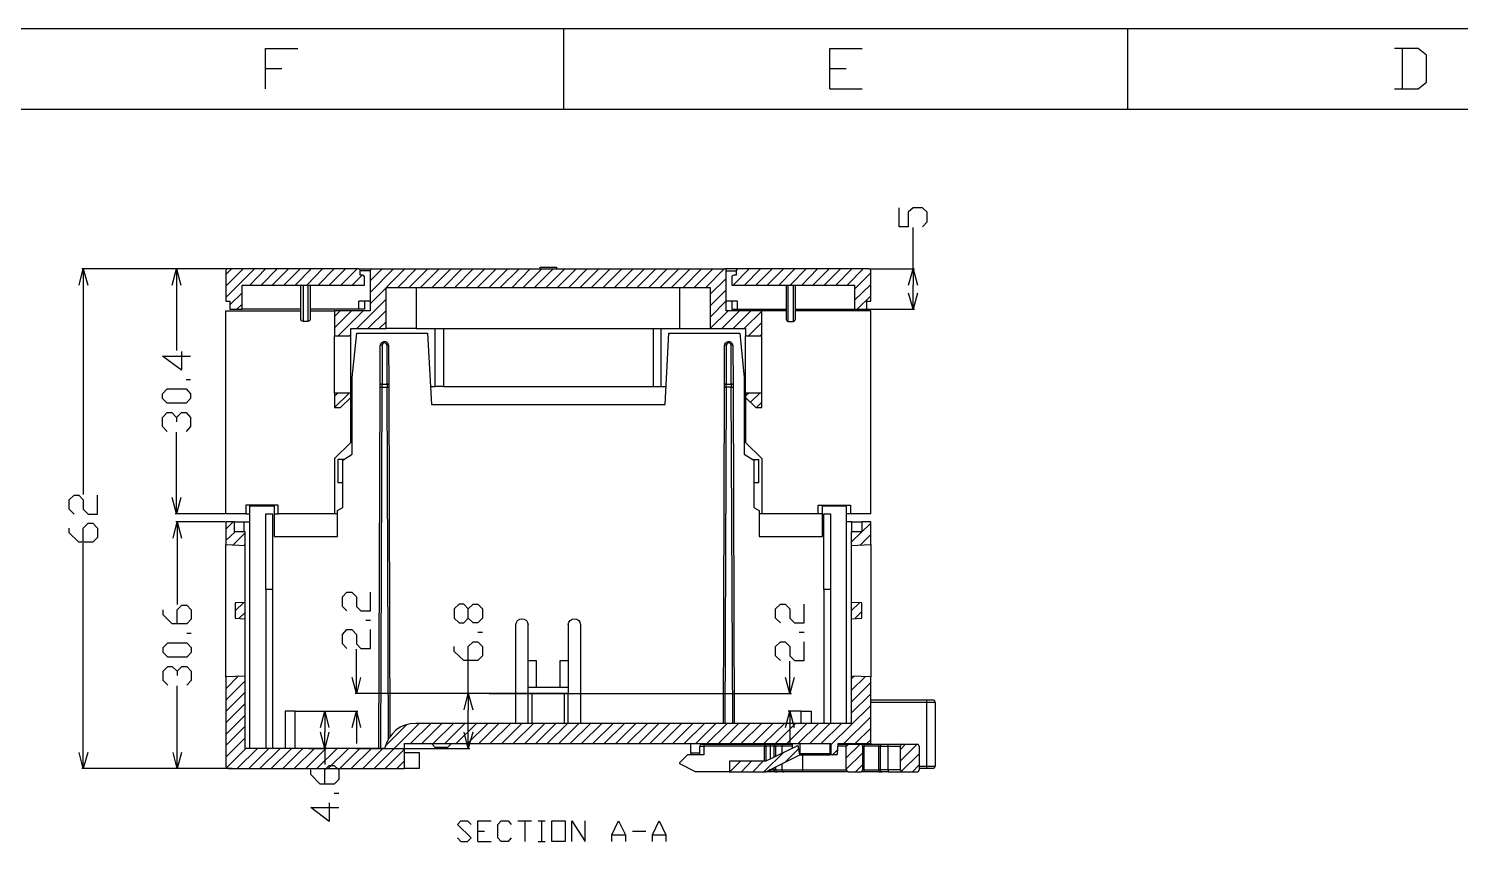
# Model space of a CAD drawing. Header units: millimetres. Extents: x 119 to 713, y -184 to 236.
# Drawn here: x 297 to 474.7, y 135.1 to 235.9 of the extents above; entities that cross this region are included whole.
import ezdxf

# ---------------------------------------------------------------- set-up
doc = ezdxf.new("R2010")
doc.units = ezdxf.units.MM
doc.layers.add('PDF_几何图形', color=7, linetype='Continuous', true_color=0x231f20)

msp = doc.modelspace()

# ---------------------------------------------------------------- linework, layer by layer
at = {"layer": 'PDF_几何图形', "color": 7, "lineweight": -3}
for points in [[(119.39, 235.94), (713.49, 235.94)], [(363.43, 225.94), (363.43, 235.94)], [(433.43, 225.94), (433.43, 235.94)], [(326.44, 228.47), (326.44, 233.49), (330.45, 233.49)], [(396.44, 228.47), (396.44, 233.49), (400.46, 233.49)], [(466.49, 228.47), (469.46, 228.47), (470.46, 229.3), (470.46, 232.66), (469.46, 233.49), (466.49, 233.49)], [(467.45, 233.49), (467.45, 228.47)], [(326.44, 231), (328.45, 231)], [(396.44, 231), (398.45, 231)], [(396.44, 228.47), (400.46, 228.47)], [(129.39, 225.94), (703.49, 225.94)], [(407.93, 211.35), (408.54, 211.96), (408.54, 213.14), (407.93, 213.71), (406.79, 213.71), (406.18, 213.14), (406.18, 211.35), (405.04, 211.35), (405.04, 213.71)], [(406.79, 206.11), (406.79, 211.26)], [(303.29, 204.1), (303.81, 206.11), (304.38, 204.1)], [(322.94, 206.11), (303.64, 206.11)], [(303.81, 206.11), (303.81, 204.1)], [(314.86, 204.1), (315.39, 206.11), (315.91, 204.1)], [(316.04, 206.11), (315.21, 206.11)], [(315.39, 206.11), (315.39, 204.1)], [(321.68, 206.11), (321.54, 206.07), (321.5, 205.89)], [(321.5, 205.41), (322.2, 206.11)], [(321.5, 203.97), (323.64, 206.11)], [(321.5, 202.57), (325.04, 206.11)], [(338.01, 206.11), (321.68, 206.11)], [(324.47, 204.1), (326.44, 206.11)], [(325.87, 204.1), (327.88, 206.11)], [(327.27, 204.1), (329.27, 206.11)], [(328.71, 204.1), (330.72, 206.11)], [(330.1, 204.1), (332.11, 206.11)], [(331.55, 204.1), (333.51, 206.11)], [(332.94, 204.1), (334.95, 206.11)], [(334.34, 204.1), (336.35, 206.11)], [(335.78, 204.1), (337.79, 206.11)], [(338.01, 206.11), (339.58, 206.11)], [(338.18, 205.89), (338.14, 206.07), (338.01, 206.11)], [(339.58, 206.11), (339.45, 206.07), (339.41, 205.89)], [(339.41, 204.63), (340.89, 206.11)], [(339.41, 203.19), (342.29, 206.11)], [(343.73, 206.11), (339.41, 201.79)], [(339.58, 206.11), (383.43, 206.11)], [(342.86, 203.8), (345.13, 206.11)], [(344.25, 203.8), (346.57, 206.11)], [(345.65, 203.8), (347.97, 206.11)], [(347.09, 203.8), (349.41, 206.11)], [(348.49, 203.8), (350.8, 206.11)], [(349.93, 203.8), (352.2, 206.11)], [(351.33, 203.8), (353.64, 206.11)], [(352.73, 203.8), (355.04, 206.11)], [(354.17, 203.8), (356.48, 206.11)], [(355.56, 203.8), (357.88, 206.11)], [(357.01, 203.8), (359.28, 206.11)], [(358.4, 203.8), (360.72, 206.11)], [(359.8, 203.8), (362.11, 206.11)], [(360.5, 206.11), (360.5, 206.33), (362.51, 206.33), (362.51, 206.11)], [(361.24, 203.8), (363.56, 206.11)], [(362.64, 203.8), (364.95, 206.11)], [(364.08, 203.8), (366.35, 206.11)], [(365.48, 203.8), (367.79, 206.11)], [(366.87, 203.8), (369.19, 206.11)], [(368.32, 203.8), (370.63, 206.11)], [(369.71, 203.8), (372.03, 206.11)], [(371.15, 203.8), (373.43, 206.11)], [(372.55, 203.8), (374.87, 206.11)], [(373.99, 203.8), (376.26, 206.11)], [(375.39, 203.8), (377.71, 206.11)], [(376.79, 203.8), (379.1, 206.11)], [(378.23, 203.8), (380.5, 206.11)], [(379.63, 203.8), (381.94, 206.11)], [(381.07, 203.8), (383.34, 206.11)], [(385, 206.11), (383.43, 206.11)], [(383.6, 205.89), (383.56, 206.07), (383.43, 206.11)], [(384.43, 204.1), (386.44, 206.11)], [(385, 206.11), (384.87, 206.07), (384.82, 205.89)], [(384.82, 205.89), (385.04, 206.11)], [(401.33, 206.11), (385, 206.11)], [(385.87, 204.1), (387.84, 206.11)], [(387.27, 204.1), (389.28, 206.11)], [(388.67, 204.1), (390.68, 206.11)], [(390.11, 204.1), (392.12, 206.11)], [(391.51, 204.1), (393.51, 206.11)], [(392.95, 204.1), (394.91, 206.11)], [(394.34, 204.1), (396.35, 206.11)], [(395.74, 204.1), (397.75, 206.11)], [(397.18, 204.1), (399.19, 206.11)], [(398.58, 204.1), (400.59, 206.11)], [(401.51, 205.89), (401.46, 206.07), (401.33, 206.11)], [(401.37, 206.11), (406.96, 206.11)], [(406.22, 204.1), (406.79, 206.11), (407.31, 204.1)], [(406.79, 206.11), (406.79, 204.1)], [(321.5, 205.89), (321.5, 202.09), (321.98, 202.09), (321.98, 201.13), (323.51, 201.13), (323.51, 204.1), (338.71, 204.1), (338.71, 205.11)], [(339.41, 205.89), (339.41, 200.91), (335, 200.91), (335, 197.81), (337, 197.81), (337, 198.73), (341.41, 198.73)], [(337.18, 204.1), (338.4, 205.33)], [(338.49, 205.33), (338.18, 205.33), (338.18, 205.89)], [(339.41, 205.89), (338.18, 205.89)], [(338.71, 205.11), (338.62, 205.24), (338.49, 205.33)], [(341.41, 198.73), (341.41, 203.8), (381.59, 203.8), (381.59, 198.73), (386, 198.73), (386, 197.81), (388.01, 197.81), (388.01, 200.91), (383.6, 200.91), (383.6, 205.89)], [(381.59, 202.97), (383.6, 204.93)], [(383.6, 205.89), (384.82, 205.89)], [(384.3, 205.11), (384.3, 204.1), (399.5, 204.1), (399.5, 201.13), (401.03, 201.13), (401.03, 202.09), (401.51, 202.09), (401.51, 205.89)], [(384.52, 205.33), (384.34, 205.24), (384.3, 205.11)], [(384.82, 205.89), (384.82, 205.33), (384.52, 205.33)], [(399.5, 203.62), (401.51, 205.63)], [(303.81, 204.1), (303.81, 178.12)], [(315.39, 204.1), (315.39, 195.98)], [(321.98, 201.66), (323.51, 203.14)], [(330.8, 199.95), (330.8, 204.1)], [(331.11, 204.1), (331.11, 199.6)], [(331.68, 204.1), (331.68, 199.6), (331.11, 199.6)], [(331.98, 204.1), (331.98, 199.95)], [(338.62, 204.1), (338.71, 204.19)], [(345.13, 203.8), (345.13, 198.73), (381.59, 198.73)], [(377.84, 198.73), (377.84, 203.8)], [(381.59, 201.53), (383.6, 203.53)], [(391.02, 204.1), (391.02, 199.95)], [(391.29, 199.6), (391.29, 204.1)], [(391.9, 204.1), (391.9, 199.6)], [(392.2, 199.95), (392.2, 204.1)], [(399.5, 202.23), (401.51, 204.19)], [(399.85, 201.13), (401.51, 202.79)], [(407.31, 203.1), (406.79, 201.13), (406.22, 203.1)], [(406.79, 203.1), (406.79, 204.1)], [(406.79, 201.13), (406.79, 203.1)], [(335, 175.72), (328.01, 175.72), (328.01, 176.81), (323.99, 176.81), (323.99, 175.72), (321.5, 175.72), (321.5, 200.92)], [(321.5, 200.92), (330.8, 200.92)], [(322.85, 201.13), (323.51, 201.74)], [(330.8, 201.13), (323.51, 201.13)], [(338.01, 201.13), (331.98, 201.13)], [(331.98, 200.92), (335, 200.92)], [(335, 200.22), (335.69, 200.92)], [(335, 198.82), (337.09, 200.92)], [(335.43, 197.81), (338.53, 200.92)], [(337.75, 198.73), (341.41, 202.36)], [(338.01, 201.13), (338.01, 202.09)], [(339.41, 202.09), (338.01, 202.09)], [(338.71, 202.09), (338.71, 201.13), (338.01, 201.13)], [(339.14, 198.73), (341.41, 200.96)], [(381.59, 200.13), (383.6, 202.14)], [(381.59, 198.73), (383.82, 200.92)], [(383.03, 198.73), (385.22, 200.92)], [(385, 201.13), (385, 202.09), (383.6, 202.09)], [(384.3, 202.09), (384.3, 201.13), (385, 201.13)], [(384.43, 198.73), (386.66, 200.92)], [(385, 201.13), (391.02, 201.13)], [(385.83, 198.73), (388.01, 200.87)], [(391.02, 200.92), (388.01, 200.92)], [(392.2, 201.13), (399.5, 201.13)], [(401.51, 200.92), (392.2, 200.92)], [(400.68, 201.13), (406.96, 201.13)], [(401.51, 175.72), (401.51, 200.92)], [(340.54, 198.73), (341.41, 199.56)], [(386.35, 197.81), (388.01, 199.47)], [(391.02, 199.95), (391.02, 199.82), (391.07, 199.78), (391.07, 199.74)], [(391.29, 199.6), (391.9, 199.6)], [(391.9, 199.6), (391.94, 199.6), (392.03, 199.65), (392.07, 199.65), (392.12, 199.69), (392.12, 199.74), (392.2, 199.82), (392.2, 199.95)], [(335, 190.7), (335, 197.81)], [(335.34, 172.92), (335.34, 176.11), (336, 176.5), (336, 182.36), (337.18, 183.1), (337.18, 192.62), (337.75, 198.12), (346.52, 198.12), (347, 189.3), (376, 189.3), (376.48, 198.12), (385.26, 198.12), (385.83, 192.62), (385.83, 183.1), (387.01, 182.36), (387.01, 176.5), (387.66, 176.11), (387.66, 172.92), (395.52, 172.92), (395.52, 176.72), (398.49, 176.72), (398.49, 149.69)], [(336.83, 197.81), (337, 197.99)], [(337, 190.7), (337, 197.81)], [(345.13, 198.73), (341.41, 198.73)], [(347.49, 191.53), (347.49, 198.73)], [(348.49, 198.73), (348.49, 191.53), (347.49, 191.53)], [(374.52, 198.73), (374.52, 191.53), (375.52, 191.53)], [(375.52, 191.53), (375.52, 198.73)], [(386, 190.7), (386, 197.81)], [(387.79, 197.81), (388.01, 198.03)], [(388.01, 190.7), (388.01, 197.81)], [(316, 195.85), (316, 193.53), (313.64, 195.28), (317.13, 195.28)], [(340.67, 196.63), (340.72, 196.68), (340.72, 196.81), (340.76, 196.85), (340.76, 196.9), (340.8, 196.94), (340.85, 196.98), (340.89, 196.98), (340.93, 197.03), (340.98, 197.07), (341.02, 197.07), (341.11, 197.12), (341.2, 197.12)], [(340.67, 191.74), (340.67, 196.63)], [(340.89, 196.63), (340.67, 196.63)], [(341.2, 196.94), (340.98, 196.85), (340.89, 196.64)], [(340.89, 196.63), (340.89, 191.79)], [(341.2, 197.12), (341.2, 197.16)], [(341.2, 197.12), (341.2, 196.94)], [(341.2, 197.12), (341.2, 196.94)], [(341.68, 196.64), (341.63, 196.85), (341.46, 197.03), (341.2, 197.12)], [(341.2, 196.94), (341.2, 196.98)], [(341.5, 196.64), (341.41, 196.85), (341.2, 196.94)], [(341.5, 191.79), (341.5, 196.63)], [(341.68, 196.63), (341.5, 196.63)], [(341.68, 196.63), (341.72, 191.74)], [(383.38, 196.63), (383.43, 196.68), (383.43, 196.81), (383.47, 196.85), (383.47, 196.9), (383.56, 196.98), (383.6, 196.98), (383.64, 197.03), (383.69, 197.07), (383.73, 197.07), (383.82, 197.12), (383.91, 197.12)], [(383.38, 191.74), (383.38, 196.63)], [(383.6, 196.63), (383.38, 196.63)], [(383.91, 196.94), (383.69, 196.85), (383.6, 196.64)], [(383.6, 196.63), (383.6, 191.79)], [(383.91, 197.12), (383.91, 197.16)], [(383.91, 197.12), (383.91, 196.94)], [(383.91, 197.12), (383.91, 196.94)], [(384.39, 196.64), (384.34, 196.85), (384.17, 197.03), (383.91, 197.12)], [(383.91, 196.94), (383.91, 196.98)], [(384.21, 196.64), (384.12, 196.85), (383.91, 196.94)], [(384.21, 191.79), (384.21, 196.63)], [(384.39, 196.63), (384.21, 196.63)], [(384.39, 196.63), (384.43, 191.74)], [(317.13, 192.35), (316.57, 192.35)], [(335, 190.3), (335.39, 190.7)], [(335, 188.91), (336.79, 190.7)], [(337, 184.58), (337, 190.17)], [(340.5, 146.59), (340.67, 191.44), (340.89, 191.44)], [(340.89, 191.79), (340.67, 191.79), (340.67, 191.74)], [(340.67, 191.44), (340.67, 191.74)], [(340.72, 146.59), (340.89, 191.44), (341.5, 191.44)], [(340.89, 191.44), (340.89, 191.79), (341.5, 191.79), (341.5, 191.44)], [(341.72, 191.74), (341.72, 191.79), (341.5, 191.79)], [(341.68, 147.77), (341.5, 191.44), (341.72, 191.44), (341.85, 148.07)], [(341.72, 191.74), (341.72, 191.44)], [(346.87, 191.53), (347.49, 191.53)], [(348.49, 191.53), (374.52, 191.53)], [(375.52, 191.53), (376.13, 191.53)], [(383.25, 149.69), (383.38, 191.44), (383.6, 191.44), (383.43, 149.69)], [(383.6, 191.79), (383.38, 191.79), (383.38, 191.74)], [(383.38, 191.44), (383.38, 191.74)], [(384.43, 191.74), (384.43, 191.79), (384.21, 191.79)], [(384.39, 149.69), (384.21, 191.44), (384.43, 191.44), (384.56, 149.69)], [(384.43, 191.74), (384.43, 191.44)], [(386, 190.39), (386.35, 190.7)], [(386, 190.17), (386, 184.58)], [(386.61, 189.56), (387.75, 190.7)], [(387.36, 188.91), (388.01, 189.56)], [(314.21, 185.94), (313.64, 186.55), (313.64, 187.68), (314.21, 188.29), (314.82, 188.29), (315.39, 187.68), (315.39, 187.12)], [(315.39, 187.68), (316, 188.29), (316.57, 188.29), (317.13, 187.68), (317.13, 186.55), (316.57, 185.94)], [(315.39, 177.73), (315.39, 185.85)], [(337, 184.58), (335, 182.57), (335, 175.72)], [(386, 184.58), (388.01, 182.57), (388.01, 175.72)], [(336.17, 182.44), (335.39, 182.44), (335.39, 179.6), (336, 179.6)], [(386.83, 182.44), (387.62, 182.44)], [(387.01, 179.6), (387.62, 179.6), (387.62, 182.44)], [(302.68, 175.67), (302.07, 176.28), (302.07, 177.46), (302.68, 178.03), (303.25, 178.03), (303.81, 177.46), (303.81, 176.28), (304.43, 175.67), (305.56, 175.67), (305.56, 178.03)], [(315.91, 177.73), (315.39, 175.72), (314.86, 177.73)], [(315.39, 175.72), (315.39, 177.73)], [(324.47, 146.59), (324.47, 176.72), (327.48, 176.72), (327.48, 174.71)], [(395, 175.72), (395, 176.81), (399.02, 176.81), (399.02, 175.72)], [(303.81, 172.18), (303.81, 173.93), (304.43, 174.54), (304.99, 174.54), (305.56, 173.93), (305.56, 172.79), (304.99, 172.18), (303.25, 172.18), (302.07, 173.36), (302.07, 173.93)], [(314.95, 172.7), (315.47, 174.71), (316, 172.7)], [(321.41, 175.72), (315.21, 175.72)], [(321.41, 174.71), (315.3, 174.71)], [(315.47, 174.71), (315.47, 172.7)], [(321.5, 173.8), (322.42, 174.71)], [(322.59, 174.71), (323.77, 174.71)], [(323.77, 173.49), (323.77, 174.71), (324.47, 174.71)], [(323.99, 175.72), (324.47, 175.72)], [(326.48, 175.72), (327.31, 175.72), (327.31, 166.33)], [(326.48, 166.33), (326.48, 175.72)], [(327.48, 175.72), (328.01, 175.72)], [(327.48, 174.71), (327.48, 172.92), (335.34, 172.92)], [(335.34, 175.72), (335, 175.72)], [(388.01, 175.72), (387.66, 175.72)], [(395, 175.72), (388.01, 175.72)], [(395.52, 175.72), (395, 175.72)], [(395.7, 175.72), (396.53, 175.72), (396.53, 166.33)], [(395.7, 166.33), (395.7, 175.72)], [(399.02, 175.72), (398.49, 175.72)], [(399.19, 173.49), (399.19, 174.71), (398.49, 174.71)], [(401.51, 175.72), (399.02, 175.72)], [(399.1, 172.18), (401.51, 174.54)], [(399.19, 174.71), (400.41, 174.71)], [(315.47, 172.7), (315.47, 164.45)], [(321.5, 172.4), (322.64, 173.49)], [(322.42, 171.87), (323.9, 173.36)], [(400.24, 171.87), (401.51, 173.14)], [(303.81, 146.11), (303.81, 172.09)], [(321.5, 155.5), (321.5, 171.92)], [(323.77, 171.83), (323.9, 171.96)], [(323.9, 164.71), (323.9, 171.79)], [(399.1, 171.79), (399.1, 164.71)], [(401.51, 171.92), (401.51, 155.5)], [(327.31, 166.33), (326.48, 166.33)], [(326.48, 166.33), (326.48, 146.59)], [(327.31, 166.33), (327.31, 146.59)], [(336.52, 163.66), (335.96, 164.23), (335.96, 165.41), (336.52, 165.98), (337.14, 165.98), (337.7, 165.41), (337.7, 164.23), (338.27, 163.66), (339.45, 163.66), (339.45, 165.98)], [(396.53, 166.33), (395.7, 166.33)], [(395.7, 166.33), (395.7, 149.69)], [(396.53, 166.33), (396.53, 149.69)], [(315.47, 162.05), (315.47, 163.8), (316.04, 164.36), (316.65, 164.36), (317.22, 163.8), (317.22, 162.62), (316.65, 162.05), (314.86, 162.05), (313.73, 163.18), (313.73, 163.8)], [(322.68, 163.66), (323.73, 164.71)], [(323.16, 162.75), (323.9, 163.45)], [(353.34, 162.75), (352.77, 162.18), (352.2, 162.18), (351.59, 162.75), (351.59, 163.93), (351.02, 164.49), (350.45, 164.49), (349.84, 163.93), (349.84, 162.75), (350.45, 162.18), (351.02, 162.18), (351.59, 162.75)], [(351.59, 163.93), (352.2, 164.49), (352.77, 164.49), (353.34, 163.93), (353.34, 162.75)], [(390.33, 162.18), (389.71, 162.75), (389.71, 163.93), (390.33, 164.49), (390.89, 164.49), (391.46, 163.93), (391.46, 162.75), (392.07, 162.18), (393.25, 162.18), (393.25, 164.49)], [(399.1, 163.66), (400.11, 164.67)], [(399.58, 162.75), (400.41, 163.58)], [(323.9, 155.58), (323.9, 162.7)], [(339.45, 162.48), (338.88, 162.48)], [(357.49, 161.96), (357.57, 162.22), (357.7, 162.48), (357.97, 162.66), (358.23, 162.7), (358.53, 162.66), (358.8, 162.48), (358.93, 162.22), (359.01, 161.96)], [(357.49, 149.69), (357.49, 161.96)], [(359.01, 157.51), (359.01, 161.96)], [(363.99, 161.96), (364.08, 162.27), (364.21, 162.48), (364.47, 162.66), (364.74, 162.7), (365.04, 162.66), (365.3, 162.48), (365.43, 162.27), (365.52, 161.96)], [(363.99, 161.96), (363.99, 157.51)], [(365.52, 161.96), (365.52, 149.69)], [(399.1, 162.7), (399.1, 155.58)], [(317.22, 160.87), (316.65, 160.87)], [(336.52, 158.99), (335.96, 159.56), (335.96, 160.74), (336.52, 161.35), (337.14, 161.35), (337.7, 160.74), (337.7, 159.56), (338.27, 158.99), (339.45, 158.99), (339.45, 161.35)], [(353.34, 161), (352.77, 161)], [(393.25, 161), (392.64, 161)], [(337.7, 155.41), (337.7, 158.9)], [(351.59, 157.51), (351.59, 159.25), (352.2, 159.82), (352.77, 159.82), (353.34, 159.25), (353.34, 158.07), (352.77, 157.51), (351.02, 157.51), (349.84, 158.64), (349.84, 159.25)], [(390.33, 157.51), (389.71, 158.07), (389.71, 159.25), (390.33, 159.82), (390.89, 159.82), (391.46, 159.25), (391.46, 158.07), (392.07, 157.51), (393.25, 157.51), (393.25, 159.82)], [(314.3, 154.45), (313.73, 155.02), (313.73, 156.2), (314.3, 156.76), (314.86, 156.76), (315.47, 156.2), (315.47, 155.63)], [(315.47, 156.2), (316.04, 156.76), (316.65, 156.76), (317.22, 156.2), (317.22, 155.02), (316.65, 154.45)], [(351.59, 153.4), (351.59, 157.42)], [(359.01, 154.19), (359.01, 157.51), (360.02, 157.51), (360.02, 154.19)], [(362.99, 154.19), (362.99, 157.51), (363.99, 157.51), (363.99, 154.19)], [(391.46, 155.41), (391.46, 157.42)], [(321.5, 154.01), (323.07, 155.59)], [(341.2, 146.59), (323.9, 146.59), (323.9, 155.58), (321.5, 155.5), (321.5, 144.41)], [(321.5, 155.41), (321.59, 155.5)], [(321.5, 152.57), (323.9, 154.97)], [(338.23, 155.41), (337.7, 153.4), (337.18, 155.41)], [(337.7, 153.4), (337.7, 155.41)], [(397.4, 145.93), (397.49, 147.2), (401.51, 147.2), (401.51, 155.5), (399.1, 155.58), (399.1, 149.69), (345.08, 149.69)], [(392.03, 155.41), (391.46, 153.4), (390.94, 155.41)], [(391.46, 153.4), (391.46, 155.41)], [(399.1, 155.19), (399.5, 155.59)], [(399.1, 153.79), (400.85, 155.54)], [(399.1, 152.35), (401.51, 154.76)], [(315.47, 146.11), (315.47, 154.36)], [(321.5, 151.17), (323.9, 153.58)], [(355.65, 153.4), (337.53, 153.4)], [(351.07, 151.39), (351.59, 153.4), (352.16, 151.39)], [(360.02, 153.4), (351.42, 153.4)], [(351.59, 153.4), (351.59, 151.39)], [(354.17, 153.4), (391.68, 153.4)], [(359.01, 149.69), (359.01, 153.4)], [(359.49, 149.69), (359.49, 153.4)], [(363.51, 149.69), (363.51, 153.4)], [(363.99, 149.69), (363.99, 153.4)], [(399.1, 150.96), (401.51, 153.36)], [(321.5, 149.78), (323.9, 152.18)], [(330.1, 146.59), (330.1, 151.22), (328.88, 151.22), (328.88, 146.59)], [(330.15, 151.22), (333.95, 151.22)], [(332.11, 151.22), (337.88, 151.22)], [(333.25, 149.21), (333.77, 151.22), (334.3, 149.21)], [(333.77, 151.22), (333.77, 149.21)], [(337.18, 149.21), (337.7, 151.22), (338.23, 149.21)], [(337.7, 151.22), (337.7, 149.21)], [(351.59, 148.6), (351.59, 151.39)], [(390.94, 149.21), (391.46, 151.22), (392.03, 149.21)], [(392.86, 151.22), (391.29, 151.22)], [(391.46, 151.22), (391.46, 149.21)], [(392.9, 151.22), (394.13, 151.22), (394.13, 149.69)], [(392.9, 149.69), (392.9, 151.22)], [(396.57, 147.03), (401.51, 151.92)], [(401.51, 152.61), (408.49, 152.61)], [(408.49, 152.31), (401.51, 152.31)], [(409.5, 152.31), (408.49, 152.31), (408.49, 152.61), (409.19, 152.61)], [(408.49, 144.4), (408.49, 152.31)], [(409.5, 152.31), (409.41, 152.53), (409.19, 152.62)], [(409.5, 152.31), (409.5, 144.4)], [(321.5, 148.34), (323.9, 150.74)], [(321.5, 146.94), (323.9, 149.34)], [(339.89, 144.1), (345.48, 149.69)], [(341.28, 146.89), (343.9, 149.52)], [(344.43, 147.2), (346.92, 149.69)], [(345.83, 147.2), (348.31, 149.69)], [(347.22, 147.2), (349.76, 149.69)], [(348.66, 147.2), (351.15, 149.69)], [(350.06, 147.2), (352.59, 149.69)], [(351.5, 147.2), (353.99, 149.69)], [(352.9, 147.2), (355.39, 149.69)], [(354.3, 147.2), (356.83, 149.69)], [(355.74, 147.2), (358.23, 149.69)], [(357.14, 147.2), (359.67, 149.69)], [(358.58, 147.2), (361.07, 149.69)], [(359.97, 147.2), (362.46, 149.69)], [(361.37, 147.2), (363.91, 149.69)], [(362.81, 147.2), (365.3, 149.69)], [(364.21, 147.2), (366.74, 149.69)], [(365.65, 147.2), (368.14, 149.69)], [(367.05, 147.2), (369.54, 149.69)], [(368.45, 147.2), (370.98, 149.69)], [(369.89, 147.2), (372.38, 149.69)], [(371.29, 147.2), (373.82, 149.69)], [(372.73, 147.2), (375.22, 149.69)], [(374.12, 147.2), (376.61, 149.69)], [(375.57, 147.2), (378.05, 149.69)], [(376.96, 147.2), (379.45, 149.69)], [(378.36, 147.2), (380.89, 149.69)], [(379.8, 147.2), (382.29, 149.69)], [(381.2, 147.2), (383.69, 149.69)], [(382.64, 147.2), (385.13, 149.69)], [(384.04, 147.2), (386.53, 149.69)], [(385.43, 147.2), (387.97, 149.69)], [(386.88, 147.2), (389.37, 149.69)], [(388.27, 147.2), (390.81, 149.69)], [(389.71, 147.2), (392.2, 149.69)], [(391.11, 147.2), (393.6, 149.69)], [(392.51, 147.2), (395.04, 149.69)], [(393.95, 147.2), (396.44, 149.69)], [(395.35, 147.2), (397.88, 149.69)], [(398.19, 147.2), (401.51, 150.52)], [(321.5, 145.5), (323.9, 147.9)], [(334.3, 148.6), (333.77, 146.59), (333.25, 148.6)], [(333.77, 149.21), (333.77, 148.6)], [(333.77, 146.59), (333.77, 148.6)], [(337.7, 149.21), (337.7, 147.2)], [(352.16, 148.6), (351.59, 146.59), (351.07, 148.6)], [(351.59, 146.59), (351.59, 148.6)], [(391.46, 149.21), (391.46, 147.2)], [(399.58, 147.2), (401.51, 149.12)], [(401.03, 147.2), (401.51, 147.68)], [(304.38, 146.11), (303.81, 144.1), (303.29, 146.11)], [(303.81, 144.1), (303.81, 146.11)], [(316, 146.11), (315.47, 144.1), (314.95, 146.11)], [(315.47, 144.1), (315.47, 146.11)], [(321.59, 144.19), (323.99, 146.59)], [(321.81, 144.1), (343.69, 144.1), (343.69, 147.2), (396.57, 147.2), (396.57, 145.93)], [(322.9, 144.1), (325.43, 146.59)], [(324.34, 144.1), (326.83, 146.59)], [(325.74, 144.1), (328.23, 146.59)], [(327.13, 144.1), (329.67, 146.59)], [(328.58, 144.1), (331.07, 146.59)], [(329.97, 144.1), (332.51, 146.59)], [(331.42, 144.1), (333.9, 146.59)], [(331.81, 146.59), (333.95, 146.59)], [(332.81, 144.1), (335.3, 146.59)], [(333.77, 146.59), (333.77, 144.62)], [(334.21, 144.1), (336.74, 146.59)], [(335.65, 144.1), (338.14, 146.59)], [(337.05, 144.1), (339.58, 146.59)], [(337.66, 146.59), (351.77, 146.59)], [(338.49, 144.1), (340.98, 146.59)], [(341.28, 144.1), (343.69, 146.5)], [(343.69, 146.11), (345.48, 146.11), (345.48, 144.1), (343.69, 144.1)], [(349.01, 146.72), (347.49, 146.72), (347, 147.2)], [(349.01, 146.72), (349.49, 147.2)], [(378.8, 145.8), (377.79, 144.8), (377.79, 144.71), (379.8, 143.71)], [(380.81, 145.8), (378.8, 145.8)], [(379.19, 146.02), (379.19, 147.2)], [(380.33, 146.02), (379.19, 146.02), (379.19, 145.8)], [(380.5, 147.11), (380.37, 147.03), (380.33, 146.89)], [(380.33, 145.8), (380.33, 146.89), (380.81, 146.89), (380.81, 145.8)], [(380.5, 147.11), (380.81, 147.11)], [(380.81, 147.11), (380.81, 146.89)], [(388.32, 147.11), (388.32, 146.89), (380.81, 146.89)], [(380.81, 147.11), (388.32, 147.11)], [(392.51, 146.98), (388.49, 145.02), (383.99, 145.02)], [(383.99, 145.02), (383.99, 143.71), (388.49, 143.71), (392.73, 145.8)], [(388.27, 143.71), (390.68, 146.11)], [(388.32, 147.11), (389.02, 147.11)], [(388.32, 147.11), (388.45, 147.03), (388.49, 146.89)], [(388.32, 146.89), (388.49, 146.89)], [(388.32, 145.02), (388.32, 146.89)], [(388.49, 146.89), (388.49, 145.02)], [(389.02, 146.89), (388.49, 146.89)], [(389.02, 147.11), (389.02, 146.89)], [(389.02, 147.11), (389.71, 147.11)], [(389.02, 146.89), (389.02, 145.24)], [(389.5, 146.89), (389.02, 146.89)], [(389.71, 147.11), (389.58, 147.03), (389.5, 146.89)], [(389.5, 146.89), (389.76, 146.89)], [(389.5, 146.89), (389.5, 145.5)], [(389.89, 147.11), (389.71, 147.11)], [(389.89, 147.11), (389.85, 147.11), (389.76, 147.03), (389.76, 146.89)], [(390.54, 146.89), (389.76, 146.89)], [(389.76, 145.63), (389.76, 146.89)], [(389.89, 147.11), (390.72, 147.11)], [(390.72, 147.11), (390.63, 147.11), (390.63, 147.07), (390.59, 147.07), (390.59, 147.03), (390.54, 147.03), (390.54, 146.89)], [(391.77, 146.89), (390.54, 146.89)], [(390.54, 146.02), (390.54, 146.89)], [(390.72, 147.11), (391.77, 147.11)], [(390.89, 144.89), (392.55, 146.55)], [(391.77, 147.2), (391.77, 146.63)], [(392.73, 145.8), (392.51, 146.98)], [(392.68, 145.93), (392.73, 145.93)], [(396.44, 147.2), (396.44, 145.93), (392.73, 145.93), (392.73, 145.8), (396.44, 145.8)], [(392.73, 147.2), (392.73, 145.93)], [(392.73, 145.8), (392.73, 145.85)], [(393.08, 143.92), (393.08, 145.8)], [(396.44, 145.8), (396.44, 145.93), (396.57, 145.93)], [(396.75, 145.8), (396.44, 145.8)], [(396.57, 145.93), (396.61, 145.85), (396.75, 145.8)], [(397.27, 145.8), (396.75, 145.8)], [(396.79, 145.8), (397.44, 146.46)], [(397.27, 145.8), (397.36, 145.85), (397.4, 145.93)], [(397.49, 147.11), (398.71, 147.11)], [(398.49, 146.89), (397.49, 146.89)], [(398.71, 147.11), (398.58, 147.03), (398.49, 146.89)], [(398.49, 146.85), (398.75, 147.11)], [(398.49, 145.41), (400.2, 147.11)], [(398.49, 143.92), (398.49, 146.89)], [(398.49, 144.01), (400.5, 146.02)], [(398.71, 147.11), (400.33, 147.11)], [(400.33, 147.11), (400.72, 147.11)], [(400.5, 146.89), (400.46, 147.03), (400.33, 147.11)], [(400.72, 147.11), (400.72, 146.89), (400.5, 146.89)], [(400.5, 146.89), (400.5, 143.92)], [(400.5, 143.92), (400.72, 143.92), (400.72, 146.89)], [(400.72, 147.11), (402.51, 147.11)], [(402.51, 146.89), (400.72, 146.89)], [(401.51, 147.2), (401.51, 147.11)], [(402.51, 146.89), (402.51, 147.11), (402.9, 147.11)], [(402.73, 143.92), (402.51, 143.92), (402.51, 146.89), (402.73, 146.89)], [(402.73, 146.89), (402.77, 147.03), (402.9, 147.11)], [(403.69, 143.92), (402.73, 143.92), (402.73, 146.89), (403.69, 146.89)], [(402.9, 147.11), (403.69, 147.11)], [(403.69, 146.89), (403.69, 147.11), (405.39, 147.11)], [(403.69, 143.92), (403.69, 146.89), (405.22, 146.89)], [(405.39, 147.11), (405.26, 147.03), (405.22, 146.89)], [(405.22, 146.46), (405.83, 147.11)], [(405.22, 145.06), (407.27, 147.11)], [(405.22, 143.92), (405.22, 146.89)], [(405.3, 143.75), (407.53, 145.93)], [(405.39, 147.11), (407.31, 147.11)], [(407.53, 146.89), (407.44, 147.03), (407.31, 147.11)], [(407.53, 146.89), (407.53, 143.92)], [(322.29, 144.1), (303.64, 144.1)], [(317.61, 144.1), (315.3, 144.1)], [(321.5, 144.41), (321.59, 144.19), (321.81, 144.1)], [(333.77, 142.18), (333.77, 143.92), (334.34, 144.49), (334.95, 144.49), (335.52, 143.92), (335.52, 142.75), (334.95, 142.18), (333.2, 142.18), (332.03, 143.36), (332.03, 143.92)], [(342.73, 144.1), (343.69, 145.06)], [(384.04, 143.71), (385.35, 145.02)], [(385.48, 143.71), (386.74, 145.02)], [(386.88, 143.71), (388.19, 145.02)], [(389.02, 143.92), (389.02, 143.71), (388.49, 143.71)], [(389.02, 143.97), (389.02, 143.92), (388.93, 143.92)], [(389.02, 143.92), (389.5, 143.92)], [(389.5, 144.19), (389.5, 143.92)], [(389.76, 143.92), (389.5, 143.92)], [(389.5, 143.92), (389.58, 143.75), (389.71, 143.71)], [(389.76, 143.92), (389.76, 144.32)], [(389.76, 143.92), (390.54, 143.92)], [(389.76, 143.92), (389.76, 143.79), (389.85, 143.71), (389.89, 143.71)], [(390.54, 143.92), (390.54, 144.71)], [(390.54, 143.92), (393.08, 143.92)], [(390.54, 143.92), (390.54, 143.79), (390.59, 143.79), (390.59, 143.75), (390.63, 143.75), (390.63, 143.71), (390.72, 143.71)], [(392.99, 143.71), (393.03, 143.75), (393.03, 143.79), (393.08, 143.79), (393.08, 143.92)], [(393.08, 143.92), (398.49, 143.92)], [(398.49, 143.92), (398.58, 143.75), (398.71, 143.71)], [(399.63, 143.71), (400.5, 144.58)], [(400.72, 143.92), (400.72, 143.71), (400.33, 143.71)], [(400.33, 143.71), (400.46, 143.75), (400.5, 143.92)], [(400.72, 143.92), (402.51, 143.92)], [(402.51, 143.92), (402.51, 143.71), (402.9, 143.71)], [(402.9, 143.71), (402.77, 143.75), (402.73, 143.92)], [(405.22, 143.92), (403.69, 143.92), (403.69, 143.71), (405.39, 143.71)], [(405.22, 143.92), (405.26, 143.75), (405.39, 143.71)], [(406.7, 143.71), (407.53, 144.54)], [(407.31, 143.71), (407.44, 143.75), (407.53, 143.92)], [(407.53, 144.4), (408.49, 144.4)], [(408.49, 144.1), (407.53, 144.1)], [(408.49, 144.1), (408.49, 144.4), (409.5, 144.4)], [(409.19, 144.1), (408.49, 144.1)], [(409.19, 144.1), (409.41, 144.19), (409.5, 144.41)], [(383.99, 143.71), (379.8, 143.71)], [(389.71, 143.71), (389.02, 143.71)], [(389.71, 143.71), (389.89, 143.71)], [(390.72, 143.71), (389.89, 143.71)], [(392.99, 143.71), (390.72, 143.71)], [(398.71, 143.71), (392.99, 143.71)], [(398.71, 143.71), (400.33, 143.71)], [(402.51, 143.71), (400.72, 143.71)], [(403.69, 143.71), (402.9, 143.71)], [(405.39, 143.71), (407.31, 143.71)], [(335.52, 141), (334.95, 141)], [(334.34, 139.86), (334.34, 137.51), (332.03, 139.25), (335.52, 139.25)], [(350.24, 135.5), (350.67, 135.06), (351.5, 135.06), (351.94, 135.5), (350.24, 137.16), (350.67, 137.59), (351.5, 137.59), (351.94, 137.16)], [(352.77, 135.06), (352.77, 137.59), (354.43, 137.59)], [(356.92, 135.5), (356.53, 135.06), (355.65, 135.06), (355.26, 135.5), (355.26, 137.16), (355.65, 137.59), (356.53, 137.59), (356.92, 137.16)], [(357.75, 137.59), (359.41, 137.59)], [(358.58, 137.59), (358.58, 135.06)], [(360.24, 137.59), (361.11, 137.59)], [(360.67, 137.59), (360.67, 135.06)], [(364.43, 135.06), (364.43, 137.59), (366.09, 135.06), (366.09, 137.59)], [(369.41, 135.06), (369.41, 135.89), (370.24, 137.59), (371.11, 135.89), (371.11, 135.06)], [(374.43, 135.06), (374.43, 135.89), (375.26, 137.59), (376.09, 135.89), (376.09, 135.06)], [(352.77, 136.33), (353.6, 136.33)], [(352.77, 135.06), (354.43, 135.06)], [(360.24, 135.06), (361.11, 135.06)], [(369.41, 135.89), (371.11, 135.89)], [(371.94, 136.33), (373.6, 136.33)], [(374.43, 135.89), (376.09, 135.89)]]:
    msp.add_lwpolyline(points, dxfattribs=at)
for points in [[(317.13, 190.04), (316.57, 189.47), (314.21, 189.47), (313.64, 190.04), (313.64, 190.61), (314.21, 191.22), (316.57, 191.22), (317.13, 190.61)], [(337, 190.17), (337, 190.7), (335, 190.7), (335, 188.91), (335.74, 188.91)], [(384.21, 191.79), (384.21, 191.44), (383.6, 191.44), (383.6, 191.79)], [(388.01, 188.91), (388.01, 190.7), (386, 190.7), (386, 190.17), (387.27, 188.91)], [(321.5, 174.71), (321.5, 171.92), (323.9, 171.79), (323.9, 173.49), (322.59, 173.49), (322.59, 174.71)], [(401.51, 171.92), (401.51, 174.71), (400.41, 174.71), (400.41, 173.49), (399.1, 173.49), (399.1, 171.79)], [(323.9, 162.7), (323.9, 164.71), (322.68, 164.67), (322.68, 162.75)], [(400.41, 162.75), (400.41, 164.67), (399.1, 164.71), (399.1, 162.7)], [(317.22, 158.51), (316.65, 157.94), (314.3, 157.94), (313.73, 158.51), (313.73, 159.12), (314.3, 159.69), (316.65, 159.69), (317.22, 159.12)], [(363.99, 154.19), (363.99, 153.4), (359.01, 153.4), (359.01, 154.19)], [(361.94, 135.06), (361.94, 137.59), (363.6, 137.59), (363.6, 135.06)]]:
    msp.add_lwpolyline(points, close=True, dxfattribs=at)
for points in [[(331.11, 199.6), (330.93, 199.6), (330.77, 199.77), (330.8, 199.95)], [(331.98, 199.95), (332.01, 199.77), (331.86, 199.6), (331.68, 199.6)], [(391.07, 199.74), (391.13, 199.67), (391.2, 199.62), (391.29, 199.6)], [(345.08, 149.69), (343.17, 149.75), (341.65, 148.41), (341.2, 146.59)]]:
    msp.add_open_spline(points, degree=3, dxfattribs=at)

doc.saveas('drawing.dxf')
